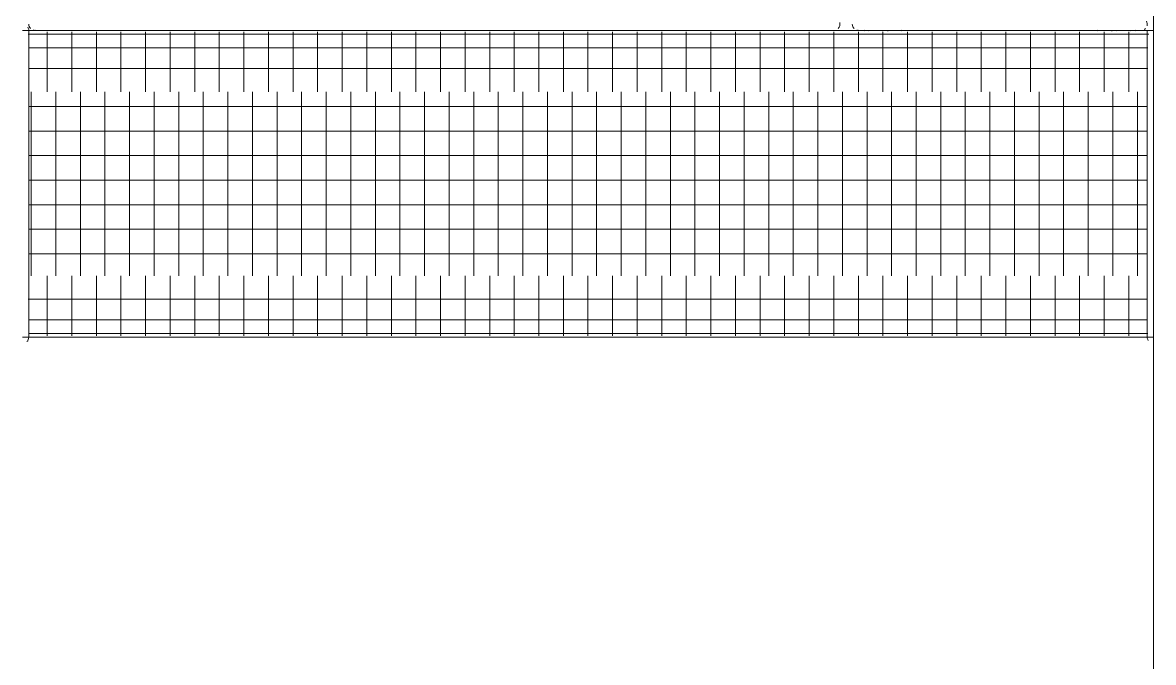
# Model space of a CAD drawing. Header units: millimetres. Extents: x 586.5 to 618.3, y 239.1 to 272.6.
# Drawn here: x 593.002 to 593.922, y 268.146 to 268.667 of the extents above; entities that cross this region are included whole.
import ezdxf

# ---------------------------------------------------------------- set-up
doc = ezdxf.new("R2010")
doc.units = ezdxf.units.MM
doc.header["$LTSCALE"] = 75
doc.layers.add('A Arquitetura LRZ', color=252, linetype='Continuous', lineweight=9)
doc.layers.add('A Mobiliário LRZ', color=253, linetype='Continuous', lineweight=9)

msp = doc.modelspace()

# ---------------------------------------------------------------- linework, layer by layer
at = {"layer": 'A Arquitetura LRZ'}
msp.add_line((593.92204, 271.4104), (593.92204, 263.6104), dxfattribs=at)
at = {"layer": 'A Mobiliário LRZ'}
for p, q in [((593.68472, 268.6604), (593.00204, 268.6604)), ((593.00704, 268.66034), (593.00704, 268.6604)), ((593.00704, 268.6604), (593.00704, 268.6604)), ((593.00704, 268.6602), (593.00704, 268.66034)), ((593.00704, 268.65998), (593.00704, 268.6602)), ((593.00704, 268.65968), (593.00704, 268.65998)), ((593.00704, 268.6593), (593.00704, 268.65968)), ((593.00704, 268.65884), (593.00704, 268.6593)), ((593.00704, 268.6583), (593.00704, 268.65884)), ((593.02204, 268.65926), (593.02204, 268.65421)), ((593.04204, 268.65926), (593.04204, 268.65421)), ((593.06204, 268.65926), (593.06204, 268.65421)), ((593.08204, 268.65926), (593.08204, 268.65421)), ((593.10204, 268.65926), (593.10204, 268.65421)), ((593.12204, 268.65926), (593.12204, 268.65421)), ((593.14204, 268.65926), (593.14204, 268.65421)), ((593.16204, 268.65926), (593.16204, 268.65421)), ((593.18204, 268.65926), (593.18204, 268.65421)), ((593.20204, 268.65926), (593.20204, 268.65421)), ((593.22204, 268.65926), (593.22204, 268.65421)), ((593.24204, 268.65926), (593.24204, 268.65421)), ((593.26204, 268.65926), (593.26204, 268.65421)), ((593.28204, 268.65926), (593.28204, 268.65421)), ((593.30204, 268.65926), (593.30204, 268.65421)), ((593.32204, 268.65926), (593.32204, 268.65421)), ((593.34204, 268.65926), (593.34204, 268.65421)), ((593.36204, 268.65926), (593.36204, 268.65421)), ((593.38204, 268.65926), (593.38204, 268.65421)), ((593.40204, 268.65926), (593.40204, 268.65421)), ((593.42204, 268.65926), (593.42204, 268.65421)), ((593.44204, 268.65926), (593.44204, 268.65421)), ((593.46204, 268.65926), (593.46204, 268.65421)), ((593.48204, 268.65926), (593.48204, 268.65421)), ((593.50204, 268.65926), (593.50204, 268.65421)), ((593.52204, 268.65926), (593.52204, 268.65421)), ((593.54204, 268.65926), (593.54204, 268.65421)), ((593.56204, 268.65926), (593.56204, 268.65421)), ((593.58204, 268.65926), (593.58204, 268.65421)), ((593.60204, 268.65926), (593.60204, 268.65421)), ((593.62204, 268.65926), (593.62204, 268.65421)), ((593.64204, 268.65926), (593.64204, 268.65421)), ((593.66204, 268.65926), (593.66204, 268.65421)), ((593.68204, 268.6604), (593.68208, 268.6604)), ((593.68204, 268.65926), (593.68204, 268.65421)), ((593.68208, 268.6604), (593.68217, 268.6604)), ((593.68217, 268.6604), (593.68233, 268.6604)), ((593.68233, 268.6604), (593.68255, 268.6604)), ((593.68255, 268.6604), (593.68284, 268.6604)), ((593.68284, 268.6604), (593.68319, 268.6604)), ((593.68319, 268.6604), (593.6836, 268.6604)), ((593.6836, 268.6604), (593.68407, 268.6604)), ((593.68407, 268.6604), (593.68461, 268.6604)), ((593.68461, 268.6604), (593.6852, 268.6604)), ((593.6852, 268.6604), (593.68585, 268.6604)), ((593.68585, 268.6604), (593.68656, 268.6604)), ((593.68675, 268.66015), (593.68642, 268.66042)), ((593.68656, 268.6604), (593.68733, 268.6604)), ((593.6871, 268.65989), (593.68675, 268.66015)), ((593.68733, 268.6604), (593.68815, 268.6604)), ((593.68815, 268.6604), (593.68903, 268.6604)), ((593.68903, 268.6604), (593.68996, 268.6604)), ((593.68955, 268.6604), (593.69055, 268.65989)), ((593.68996, 268.6604), (593.69094, 268.6604)), ((593.69094, 268.6604), (593.69197, 268.6604)), ((593.69197, 268.6604), (593.69305, 268.6604)), ((593.69305, 268.6604), (593.69418, 268.6604)), ((593.69418, 268.6604), (593.69534, 268.6604)), ((593.69534, 268.6604), (593.69656, 268.6604)), ((593.69656, 268.6604), (593.69781, 268.6604)), ((593.69781, 268.6604), (593.6991, 268.6604)), ((593.6991, 268.6604), (593.70043, 268.6604)), ((593.70043, 268.6604), (593.70179, 268.6604)), ((593.70085, 268.6604), (593.70172, 268.65989)), ((593.70179, 268.6604), (593.70319, 268.6604)), ((593.70204, 268.65926), (593.70204, 268.65421)), ((593.70319, 268.6604), (593.70462, 268.6604)), ((593.70462, 268.6604), (593.70607, 268.6604)), ((593.7057, 268.65989), (593.70618, 268.66014)), ((593.70607, 268.6604), (593.70755, 268.6604)), ((593.70618, 268.66014), (593.70669, 268.6604)), ((593.70755, 268.6604), (593.70905, 268.6604)), ((593.70905, 268.6604), (593.71057, 268.6604)), ((593.71057, 268.6604), (593.71212, 268.6604)), ((593.71212, 268.6604), (593.71367, 268.6604)), ((593.71367, 268.6604), (593.71524, 268.6604)), ((593.71524, 268.6604), (593.71683, 268.6604)), ((593.71683, 268.6604), (593.71842, 268.6604)), ((593.7171, 268.66043), (593.71766, 268.65989)), ((593.71842, 268.6604), (593.72001, 268.6604)), ((593.72001, 268.6604), (593.72161, 268.6604)), ((593.72161, 268.6604), (593.72204, 268.6604)), ((593.72204, 268.6604), (593.87204, 268.6604)), ((593.72204, 268.65926), (593.72204, 268.65421)), ((593.74204, 268.65926), (593.74204, 268.65421)), ((593.76204, 268.65926), (593.76204, 268.65421)), ((593.77704, 268.65989), (593.77704, 268.66057)), ((593.78204, 268.65926), (593.78204, 268.65421)), ((593.79704, 268.65989), (593.79704, 268.66057)), ((593.80204, 268.65926), (593.80204, 268.65421)), ((593.81704, 268.65989), (593.81704, 268.66057)), ((593.82204, 268.65926), (593.82204, 268.65421)), ((593.84204, 268.65926), (593.84204, 268.65421)), ((593.86204, 268.65926), (593.86204, 268.65421)), ((593.87204, 268.6604), (593.87364, 268.6604)), ((593.87364, 268.6604), (593.87524, 268.6604)), ((593.87524, 268.6604), (593.87683, 268.6604)), ((593.87643, 268.65989), (593.87699, 268.66043)), ((593.87683, 268.6604), (593.87842, 268.6604)), ((593.87842, 268.6604), (593.87999, 268.6604)), ((593.87999, 268.6604), (593.88155, 268.6604)), ((593.88155, 268.6604), (593.8831, 268.6604)), ((593.88204, 268.65926), (593.88204, 268.65421)), ((593.8831, 268.6604), (593.88463, 268.6604)), ((593.88463, 268.6604), (593.88613, 268.6604)), ((593.88613, 268.6604), (593.88762, 268.6604)), ((593.88791, 268.66014), (593.88739, 268.6604)), ((593.88762, 268.6604), (593.88908, 268.6604)), ((593.88839, 268.65989), (593.88791, 268.66014)), ((593.88908, 268.6604), (593.89051, 268.6604)), ((593.89051, 268.6604), (593.89192, 268.6604)), ((593.89192, 268.6604), (593.89329, 268.6604)), ((593.89237, 268.65989), (593.89324, 268.6604)), ((593.89329, 268.6604), (593.89463, 268.6604)), ((593.89463, 268.6604), (593.89593, 268.6604)), ((593.89593, 268.6604), (593.8972, 268.6604)), ((593.8972, 268.6604), (593.89842, 268.6604)), ((593.89842, 268.6604), (593.8996, 268.6604)), ((593.8996, 268.6604), (593.90074, 268.6604)), ((593.90074, 268.6604), (593.90183, 268.6604)), ((593.90183, 268.6604), (593.90287, 268.6604)), ((593.90204, 268.65926), (593.90204, 268.65421)), ((593.90287, 268.6604), (593.90387, 268.6604)), ((593.90353, 268.65989), (593.90454, 268.6604)), ((593.90387, 268.6604), (593.90481, 268.6604)), ((593.90481, 268.6604), (593.9057, 268.6604)), ((593.9057, 268.6604), (593.90654, 268.6604)), ((593.90654, 268.6604), (593.90732, 268.6604)), ((593.90698, 268.65989), (593.90734, 268.66015)), ((593.90732, 268.6604), (593.90805, 268.6604)), ((593.90734, 268.66015), (593.90767, 268.66042)), ((593.90805, 268.6604), (593.90872, 268.6604)), ((593.90872, 268.6604), (593.90933, 268.6604)), ((593.90933, 268.6604), (593.90987, 268.6604)), ((593.90987, 268.6604), (593.91036, 268.6604)), ((593.91036, 268.6604), (593.91079, 268.6604)), ((593.91079, 268.6604), (593.91116, 268.6604)), ((593.91116, 268.6604), (593.91146, 268.6604)), ((593.91146, 268.6604), (593.9117, 268.6604)), ((593.9117, 268.6604), (593.91188, 268.6604)), ((593.91188, 268.6604), (593.91199, 268.6604)), ((593.91199, 268.6604), (593.91204, 268.6604)), ((593.91204, 268.6604), (593.91204, 268.6604)), ((593.92204, 268.6604), (593.91204, 268.6604)), ((593.91704, 268.6604), (593.91704, 268.66036)), ((593.91704, 268.66036), (593.91704, 268.66024)), ((593.91704, 268.66024), (593.91704, 268.66004)), ((593.91704, 268.66004), (593.91704, 268.65977)), ((593.91704, 268.65977), (593.91704, 268.65941)), ((593.91704, 268.65941), (593.91704, 268.65897)), ((593.91704, 268.65897), (593.91704, 268.65846)), ((593.91704, 268.65846), (593.91704, 268.65787)), ((593.91834, 268.65728), (593.00644, 268.65728)), ((593.00704, 268.65769), (593.00704, 268.6583)), ((593.00704, 268.65701), (593.00704, 268.65769)), ((593.00704, 268.65624), (593.00704, 268.65701)), ((593.00704, 268.65541), (593.00704, 268.65624)), ((593.00704, 268.6545), (593.00704, 268.65541)), ((593.00704, 268.65352), (593.00704, 268.6545)), ((593.00704, 268.65248), (593.00704, 268.65352)), ((593.00704, 268.65136), (593.00704, 268.65248)), ((593.00704, 268.65018), (593.00704, 268.65136)), ((593.00704, 268.64894), (593.00704, 268.65018)), ((593.02204, 268.65421), (593.02204, 268.64617)), ((593.04204, 268.65421), (593.04204, 268.64617)), ((593.06204, 268.65421), (593.06204, 268.64617)), ((593.08204, 268.65421), (593.08204, 268.64617)), ((593.10204, 268.65421), (593.10204, 268.64617)), ((593.12204, 268.65421), (593.12204, 268.64617)), ((593.14204, 268.65421), (593.14204, 268.64617)), ((593.16204, 268.65421), (593.16204, 268.64617)), ((593.18204, 268.65421), (593.18204, 268.64617)), ((593.20204, 268.65421), (593.20204, 268.64617)), ((593.22204, 268.65421), (593.22204, 268.64617)), ((593.24204, 268.65421), (593.24204, 268.64617)), ((593.26204, 268.65421), (593.26204, 268.64617)), ((593.28204, 268.65421), (593.28204, 268.64617)), ((593.30204, 268.65421), (593.30204, 268.64617)), ((593.32204, 268.65421), (593.32204, 268.64617)), ((593.34204, 268.65421), (593.34204, 268.64617)), ((593.36204, 268.65421), (593.36204, 268.64617)), ((593.38204, 268.65421), (593.38204, 268.64617)), ((593.40204, 268.65421), (593.40204, 268.64617)), ((593.42204, 268.65421), (593.42204, 268.64617)), ((593.44204, 268.65421), (593.44204, 268.64617)), ((593.46204, 268.65421), (593.46204, 268.64617)), ((593.48204, 268.65421), (593.48204, 268.64617)), ((593.50204, 268.65421), (593.50204, 268.64617)), ((593.52204, 268.65421), (593.52204, 268.64617)), ((593.54204, 268.65421), (593.54204, 268.64617)), ((593.56204, 268.65421), (593.56204, 268.64617)), ((593.58204, 268.65421), (593.58204, 268.64617)), ((593.60204, 268.65421), (593.60204, 268.64617)), ((593.62204, 268.65421), (593.62204, 268.64617)), ((593.64204, 268.65421), (593.64204, 268.64617)), ((593.66204, 268.65421), (593.66204, 268.64617)), ((593.68204, 268.65421), (593.68204, 268.64617)), ((593.70204, 268.65421), (593.70204, 268.64617)), ((593.72204, 268.65421), (593.72204, 268.64617)), ((593.74204, 268.65421), (593.74204, 268.64617)), ((593.76204, 268.65421), (593.76204, 268.64617)), ((593.78204, 268.65421), (593.78204, 268.64617)), ((593.80204, 268.65421), (593.80204, 268.64617)), ((593.82204, 268.65421), (593.82204, 268.64617)), ((593.84204, 268.65421), (593.84204, 268.64617)), ((593.86204, 268.65421), (593.86204, 268.64617)), ((593.88204, 268.65421), (593.88204, 268.64617)), ((593.90204, 268.65421), (593.90204, 268.64617)), ((593.91704, 268.65787), (593.91704, 268.6572)), ((593.91704, 268.6572), (593.91704, 268.65646)), ((593.91704, 268.65646), (593.91704, 268.65564)), ((593.91704, 268.65564), (593.91704, 268.65475)), ((593.91704, 268.65475), (593.91704, 268.65379)), ((593.91704, 268.65379), (593.91704, 268.65277)), ((593.91704, 268.65277), (593.91704, 268.65167)), ((593.91704, 268.65167), (593.91704, 268.65051)), ((593.91704, 268.65051), (593.91704, 268.64928)), ((593.91704, 268.64928), (593.91704, 268.64799)), ((593.00704, 268.64764), (593.00704, 268.64894)), ((593.00704, 268.64627), (593.00704, 268.64764)), ((593.00704, 268.64485), (593.00704, 268.64627)), ((593.00704, 268.64337), (593.00704, 268.64485)), ((593.00704, 268.64184), (593.00704, 268.64337)), ((593.00704, 268.64026), (593.00704, 268.64184)), ((593.00704, 268.63864), (593.00704, 268.64026)), ((593.9174, 268.64617), (593.00714, 268.64617)), ((593.02204, 268.64617), (593.02204, 268.63569)), ((593.04204, 268.64617), (593.04204, 268.63569)), ((593.06204, 268.64617), (593.06204, 268.63569)), ((593.08204, 268.64617), (593.08204, 268.63569)), ((593.10204, 268.64617), (593.10204, 268.63569)), ((593.12204, 268.64617), (593.12204, 268.63569)), ((593.14204, 268.64617), (593.14204, 268.63569)), ((593.16204, 268.64617), (593.16204, 268.63569)), ((593.18204, 268.64617), (593.18204, 268.63569)), ((593.20204, 268.64617), (593.20204, 268.63569)), ((593.22204, 268.64617), (593.22204, 268.63569)), ((593.24204, 268.64617), (593.24204, 268.63569)), ((593.26204, 268.64617), (593.26204, 268.63569)), ((593.28204, 268.64617), (593.28204, 268.63569)), ((593.30204, 268.64617), (593.30204, 268.63569)), ((593.32204, 268.64617), (593.32204, 268.63569)), ((593.34204, 268.64617), (593.34204, 268.63569)), ((593.36204, 268.64617), (593.36204, 268.63569)), ((593.38204, 268.64617), (593.38204, 268.63569)), ((593.40204, 268.64617), (593.40204, 268.63569)), ((593.42204, 268.64617), (593.42204, 268.63569)), ((593.44204, 268.64617), (593.44204, 268.63569)), ((593.46204, 268.64617), (593.46204, 268.63569)), ((593.48204, 268.64617), (593.48204, 268.63569)), ((593.50204, 268.64617), (593.50204, 268.63569)), ((593.52204, 268.64617), (593.52204, 268.63569)), ((593.54204, 268.64617), (593.54204, 268.63569)), ((593.56204, 268.64617), (593.56204, 268.63569)), ((593.58204, 268.64617), (593.58204, 268.63569)), ((593.60204, 268.64617), (593.60204, 268.63569)), ((593.62204, 268.64617), (593.62204, 268.63569)), ((593.64204, 268.64617), (593.64204, 268.63569)), ((593.66204, 268.64617), (593.66204, 268.63569)), ((593.68204, 268.64617), (593.68204, 268.63569)), ((593.70204, 268.64617), (593.70204, 268.63569)), ((593.72204, 268.64617), (593.72204, 268.63569)), ((593.74204, 268.64617), (593.74204, 268.63569)), ((593.76204, 268.64617), (593.76204, 268.63569)), ((593.78204, 268.64617), (593.78204, 268.63569)), ((593.80204, 268.64617), (593.80204, 268.63569)), ((593.82204, 268.64617), (593.82204, 268.63569)), ((593.84204, 268.64617), (593.84204, 268.63569)), ((593.86204, 268.64617), (593.86204, 268.63569)), ((593.88204, 268.64617), (593.88204, 268.63569)), ((593.90204, 268.64617), (593.90204, 268.63569)), ((593.91704, 268.64799), (593.91704, 268.64665)), ((593.91704, 268.64665), (593.91704, 268.64524)), ((593.91704, 268.64524), (593.91704, 268.64378)), ((593.91704, 268.64378), (593.91704, 268.64226)), ((593.91704, 268.64226), (593.91704, 268.64069)), ((593.91704, 268.64069), (593.91704, 268.63908)), ((593.00704, 268.63696), (593.00704, 268.63864)), ((593.00704, 268.63525), (593.00704, 268.63696)), ((593.00704, 268.63349), (593.00704, 268.63525)), ((593.00704, 268.6317), (593.00704, 268.63349)), ((593.00704, 268.62987), (593.00704, 268.6317)), ((593.02204, 268.63569), (593.02204, 268.6235)), ((593.04204, 268.63569), (593.04204, 268.6235)), ((593.06204, 268.63569), (593.06204, 268.6235)), ((593.08204, 268.63569), (593.08204, 268.6235)), ((593.10204, 268.63569), (593.10204, 268.6235)), ((593.12204, 268.63569), (593.12204, 268.6235)), ((593.14204, 268.63569), (593.14204, 268.6235)), ((593.16204, 268.63569), (593.16204, 268.6235)), ((593.18204, 268.63569), (593.18204, 268.6235)), ((593.20204, 268.63569), (593.20204, 268.6235)), ((593.22204, 268.63569), (593.22204, 268.6235)), ((593.24204, 268.63569), (593.24204, 268.6235)), ((593.26204, 268.63569), (593.26204, 268.6235)), ((593.28204, 268.63569), (593.28204, 268.6235)), ((593.30204, 268.63569), (593.30204, 268.6235)), ((593.32204, 268.63569), (593.32204, 268.6235)), ((593.34204, 268.63569), (593.34204, 268.6235)), ((593.36204, 268.63569), (593.36204, 268.6235)), ((593.38204, 268.63569), (593.38204, 268.6235)), ((593.40204, 268.63569), (593.40204, 268.6235)), ((593.42204, 268.63569), (593.42204, 268.6235)), ((593.44204, 268.63569), (593.44204, 268.6235)), ((593.46204, 268.63569), (593.46204, 268.6235)), ((593.48204, 268.63569), (593.48204, 268.6235)), ((593.50204, 268.63569), (593.50204, 268.6235)), ((593.52204, 268.63569), (593.52204, 268.6235)), ((593.54204, 268.63569), (593.54204, 268.6235)), ((593.56204, 268.63569), (593.56204, 268.6235)), ((593.58204, 268.63569), (593.58204, 268.6235)), ((593.60204, 268.63569), (593.60204, 268.6235)), ((593.62204, 268.63569), (593.62204, 268.6235)), ((593.64204, 268.63569), (593.64204, 268.6235)), ((593.66204, 268.63569), (593.66204, 268.6235)), ((593.68204, 268.63569), (593.68204, 268.6235)), ((593.70204, 268.63569), (593.70204, 268.6235)), ((593.72204, 268.63569), (593.72204, 268.6235)), ((593.74204, 268.63569), (593.74204, 268.6235)), ((593.76204, 268.63569), (593.76204, 268.6235)), ((593.78204, 268.63569), (593.78204, 268.6235)), ((593.80204, 268.63569), (593.80204, 268.6235)), ((593.82204, 268.63569), (593.82204, 268.6235)), ((593.84204, 268.63569), (593.84204, 268.6235)), ((593.86204, 268.63569), (593.86204, 268.6235)), ((593.88204, 268.63569), (593.88204, 268.6235)), ((593.90204, 268.63569), (593.90204, 268.6235)), ((593.91704, 268.63908), (593.91704, 268.63742)), ((593.91704, 268.63742), (593.91704, 268.63571)), ((593.91704, 268.63571), (593.91704, 268.63397)), ((593.91704, 268.63397), (593.91704, 268.63219)), ((593.91704, 268.63219), (593.91704, 268.63037)), ((593.91746, 268.62942), (593.00672, 268.62942)), ((593.00704, 268.62802), (593.00704, 268.62987)), ((593.00704, 268.62613), (593.00704, 268.62802)), ((593.00704, 268.62422), (593.00704, 268.62613)), ((593.00704, 268.62229), (593.00704, 268.62422)), ((593.00704, 268.62034), (593.00704, 268.62229)), ((593.02204, 268.6235), (593.02204, 268.6104)), ((593.04204, 268.6235), (593.04204, 268.6104)), ((593.06204, 268.6235), (593.06204, 268.6104)), ((593.08204, 268.6235), (593.08204, 268.6104)), ((593.10204, 268.6235), (593.10204, 268.6104)), ((593.12204, 268.6235), (593.12204, 268.6104)), ((593.14204, 268.6235), (593.14204, 268.6104)), ((593.16204, 268.6235), (593.16204, 268.6104)), ((593.18204, 268.6235), (593.18204, 268.6104)), ((593.20204, 268.6235), (593.20204, 268.6104)), ((593.22204, 268.6235), (593.22204, 268.6104)), ((593.24204, 268.6235), (593.24204, 268.6104)), ((593.26204, 268.6235), (593.26204, 268.6104)), ((593.28204, 268.6235), (593.28204, 268.6104)), ((593.30204, 268.6235), (593.30204, 268.6104)), ((593.32204, 268.6235), (593.32204, 268.6104)), ((593.34204, 268.6235), (593.34204, 268.6104)), ((593.36204, 268.6235), (593.36204, 268.6104)), ((593.38204, 268.6235), (593.38204, 268.6104)), ((593.40204, 268.6235), (593.40204, 268.6104)), ((593.42204, 268.6235), (593.42204, 268.6104)), ((593.44204, 268.6235), (593.44204, 268.6104)), ((593.46204, 268.6235), (593.46204, 268.6104)), ((593.48204, 268.6235), (593.48204, 268.6104)), ((593.50204, 268.6235), (593.50204, 268.6104)), ((593.52204, 268.6235), (593.52204, 268.6104)), ((593.54204, 268.6235), (593.54204, 268.6104)), ((593.56204, 268.6235), (593.56204, 268.6104)), ((593.58204, 268.6235), (593.58204, 268.6104)), ((593.60204, 268.6235), (593.60204, 268.6104)), ((593.62204, 268.6235), (593.62204, 268.6104)), ((593.64204, 268.6235), (593.64204, 268.6104)), ((593.66204, 268.6235), (593.66204, 268.6104)), ((593.68204, 268.6235), (593.68204, 268.6104)), ((593.70204, 268.6235), (593.70204, 268.6104)), ((593.72204, 268.6235), (593.72204, 268.6104)), ((593.74204, 268.6235), (593.74204, 268.6104)), ((593.76204, 268.6235), (593.76204, 268.6104)), ((593.78204, 268.6235), (593.78204, 268.6104)), ((593.80204, 268.6235), (593.80204, 268.6104)), ((593.82204, 268.6235), (593.82204, 268.6104)), ((593.84204, 268.6235), (593.84204, 268.6104)), ((593.86204, 268.6235), (593.86204, 268.6104)), ((593.88204, 268.6235), (593.88204, 268.6104)), ((593.90204, 268.6235), (593.90204, 268.6104)), ((593.91704, 268.63037), (593.91704, 268.62852)), ((593.91704, 268.62852), (593.91704, 268.62664)), ((593.91704, 268.62664), (593.91704, 268.62474)), ((593.91704, 268.62474), (593.91704, 268.62281)), ((593.91704, 268.62281), (593.91704, 268.62087)), ((593.00704, 268.61837), (593.00704, 268.62034)), ((593.00704, 268.61639), (593.00704, 268.61837)), ((593.00704, 268.6144), (593.00704, 268.61639)), ((593.00704, 268.6124), (593.00704, 268.6144)), ((593.00704, 268.6104), (593.00704, 268.6124)), ((593.91704, 268.62087), (593.91704, 268.6189)), ((593.91704, 268.6189), (593.91704, 268.61692)), ((593.91704, 268.61692), (593.91704, 268.61494)), ((593.91704, 268.61494), (593.91704, 268.61294)), ((593.91704, 268.61294), (593.91704, 268.61094)), ((593.00704, 268.4604), (593.00704, 268.6104)), ((593.00904, 268.4604), (593.00904, 268.6104)), ((593.02904, 268.4604), (593.02904, 268.6104)), ((593.04904, 268.4604), (593.04904, 268.6104)), ((593.06904, 268.4604), (593.06904, 268.6104)), ((593.08904, 268.4604), (593.08904, 268.6104)), ((593.10904, 268.4604), (593.10904, 268.6104)), ((593.12904, 268.4604), (593.12904, 268.6104)), ((593.14904, 268.4604), (593.14904, 268.6104)), ((593.16904, 268.4604), (593.16904, 268.6104)), ((593.18904, 268.4604), (593.18904, 268.6104)), ((593.20904, 268.4604), (593.20904, 268.6104)), ((593.22904, 268.4604), (593.22904, 268.6104)), ((593.24904, 268.4604), (593.24904, 268.6104)), ((593.26904, 268.4604), (593.26904, 268.6104)), ((593.28904, 268.4604), (593.28904, 268.6104)), ((593.30904, 268.4604), (593.30904, 268.6104)), ((593.32904, 268.4604), (593.32904, 268.6104)), ((593.34904, 268.4604), (593.34904, 268.6104)), ((593.36904, 268.4604), (593.36904, 268.6104)), ((593.38904, 268.4604), (593.38904, 268.6104)), ((593.40904, 268.4604), (593.40904, 268.6104)), ((593.42904, 268.4604), (593.42904, 268.6104)), ((593.44904, 268.4604), (593.44904, 268.6104)), ((593.46904, 268.4604), (593.46904, 268.6104)), ((593.48904, 268.4604), (593.48904, 268.6104)), ((593.50904, 268.4604), (593.50904, 268.6104)), ((593.52904, 268.4604), (593.52904, 268.6104)), ((593.54904, 268.4604), (593.54904, 268.6104)), ((593.56904, 268.4604), (593.56904, 268.6104)), ((593.58904, 268.4604), (593.58904, 268.6104)), ((593.60904, 268.4604), (593.60904, 268.6104)), ((593.62904, 268.4604), (593.62904, 268.6104)), ((593.64904, 268.4604), (593.64904, 268.6104)), ((593.66904, 268.4604), (593.66904, 268.6104)), ((593.68904, 268.4604), (593.68904, 268.6104)), ((593.70904, 268.4604), (593.70904, 268.6104)), ((593.72904, 268.4604), (593.72904, 268.6104)), ((593.74904, 268.4604), (593.74904, 268.6104)), ((593.76904, 268.4604), (593.76904, 268.6104)), ((593.78904, 268.4604), (593.78904, 268.6104)), ((593.80904, 268.4604), (593.80904, 268.6104)), ((593.82904, 268.4604), (593.82904, 268.6104)), ((593.84904, 268.4604), (593.84904, 268.6104)), ((593.86904, 268.4604), (593.86904, 268.6104)), ((593.88904, 268.4604), (593.88904, 268.6104)), ((593.90904, 268.4604), (593.90904, 268.6104)), ((593.91704, 268.61094), (593.91704, 268.6104)), ((593.91704, 268.6104), (593.91704, 268.4604)), ((593.00704, 268.5984), (593.91704, 268.5984)), ((593.00704, 268.5784), (593.91704, 268.5784)), ((593.00704, 268.5584), (593.91704, 268.5584)), ((593.00704, 268.5384), (593.91704, 268.5384)), ((593.00704, 268.5184), (593.91704, 268.5184)), ((593.00704, 268.4984), (593.91704, 268.4984)), ((593.00704, 268.4784), (593.91704, 268.4784)), ((593.00704, 268.45986), (593.00704, 268.4604)), ((593.00704, 268.45786), (593.00704, 268.45986)), ((593.00704, 268.45587), (593.00704, 268.45786)), ((593.02204, 268.44731), (593.02204, 268.4604)), ((593.04204, 268.44731), (593.04204, 268.4604)), ((593.06204, 268.44731), (593.06204, 268.4604)), ((593.08204, 268.44731), (593.08204, 268.4604)), ((593.10204, 268.44731), (593.10204, 268.4604)), ((593.12204, 268.44731), (593.12204, 268.4604)), ((593.14204, 268.44731), (593.14204, 268.4604)), ((593.16204, 268.44731), (593.16204, 268.4604)), ((593.18204, 268.44731), (593.18204, 268.4604)), ((593.20204, 268.44731), (593.20204, 268.4604)), ((593.22204, 268.44731), (593.22204, 268.4604)), ((593.24204, 268.44731), (593.24204, 268.4604)), ((593.26204, 268.44731), (593.26204, 268.4604)), ((593.28204, 268.44731), (593.28204, 268.4604)), ((593.30204, 268.44731), (593.30204, 268.4604)), ((593.32204, 268.44731), (593.32204, 268.4604)), ((593.34204, 268.44731), (593.34204, 268.4604)), ((593.36204, 268.44731), (593.36204, 268.4604)), ((593.38204, 268.44731), (593.38204, 268.4604)), ((593.40204, 268.44731), (593.40204, 268.4604)), ((593.42204, 268.44731), (593.42204, 268.4604)), ((593.44204, 268.44731), (593.44204, 268.4604)), ((593.46204, 268.44731), (593.46204, 268.4604)), ((593.48204, 268.44731), (593.48204, 268.4604)), ((593.50204, 268.44731), (593.50204, 268.4604)), ((593.52204, 268.44731), (593.52204, 268.4604)), ((593.54204, 268.44731), (593.54204, 268.4604)), ((593.56204, 268.44731), (593.56204, 268.4604)), ((593.58204, 268.44731), (593.58204, 268.4604)), ((593.60204, 268.44731), (593.60204, 268.4604)), ((593.62204, 268.44731), (593.62204, 268.4604)), ((593.64204, 268.44731), (593.64204, 268.4604)), ((593.66204, 268.44731), (593.66204, 268.4604)), ((593.68204, 268.44731), (593.68204, 268.4604)), ((593.70204, 268.44731), (593.70204, 268.4604)), ((593.72204, 268.44731), (593.72204, 268.4604)), ((593.74204, 268.44731), (593.74204, 268.4604)), ((593.76204, 268.44731), (593.76204, 268.4604)), ((593.78204, 268.44731), (593.78204, 268.4604)), ((593.80204, 268.44731), (593.80204, 268.4604)), ((593.82204, 268.44731), (593.82204, 268.4604)), ((593.84204, 268.44731), (593.84204, 268.4604)), ((593.86204, 268.44731), (593.86204, 268.4604)), ((593.88204, 268.44731), (593.88204, 268.4604)), ((593.90204, 268.44731), (593.90204, 268.4604)), ((593.91704, 268.4604), (593.91704, 268.4584)), ((593.91704, 268.4584), (593.91704, 268.45641)), ((593.91704, 268.45641), (593.91704, 268.45442)), ((593.00704, 268.45388), (593.00704, 268.45587)), ((593.00704, 268.45191), (593.00704, 268.45388)), ((593.00704, 268.44994), (593.00704, 268.45191)), ((593.00704, 268.44799), (593.00704, 268.44994)), ((593.00704, 268.44607), (593.00704, 268.44799)), ((593.02204, 268.43511), (593.02204, 268.44731)), ((593.04204, 268.43511), (593.04204, 268.44731)), ((593.06204, 268.43511), (593.06204, 268.44731)), ((593.08204, 268.43511), (593.08204, 268.44731)), ((593.10204, 268.43511), (593.10204, 268.44731)), ((593.12204, 268.43511), (593.12204, 268.44731)), ((593.14204, 268.43511), (593.14204, 268.44731)), ((593.16204, 268.43511), (593.16204, 268.44731)), ((593.18204, 268.43511), (593.18204, 268.44731)), ((593.20204, 268.43511), (593.20204, 268.44731)), ((593.22204, 268.43511), (593.22204, 268.44731)), ((593.24204, 268.43511), (593.24204, 268.44731)), ((593.26204, 268.43511), (593.26204, 268.44731)), ((593.28204, 268.43511), (593.28204, 268.44731)), ((593.30204, 268.43511), (593.30204, 268.44731)), ((593.32204, 268.43511), (593.32204, 268.44731)), ((593.34204, 268.43511), (593.34204, 268.44731)), ((593.36204, 268.43511), (593.36204, 268.44731)), ((593.38204, 268.43511), (593.38204, 268.44731)), ((593.40204, 268.43511), (593.40204, 268.44731)), ((593.42204, 268.43511), (593.42204, 268.44731)), ((593.44204, 268.43511), (593.44204, 268.44731)), ((593.46204, 268.43511), (593.46204, 268.44731)), ((593.48204, 268.43511), (593.48204, 268.44731)), ((593.50204, 268.43511), (593.50204, 268.44731)), ((593.52204, 268.43511), (593.52204, 268.44731)), ((593.54204, 268.43511), (593.54204, 268.44731)), ((593.56204, 268.43511), (593.56204, 268.44731)), ((593.58204, 268.43511), (593.58204, 268.44731)), ((593.60204, 268.43511), (593.60204, 268.44731)), ((593.62204, 268.43511), (593.62204, 268.44731)), ((593.64204, 268.43511), (593.64204, 268.44731)), ((593.66204, 268.43511), (593.66204, 268.44731)), ((593.68204, 268.43511), (593.68204, 268.44731)), ((593.70204, 268.43511), (593.70204, 268.44731)), ((593.72204, 268.43511), (593.72204, 268.44731)), ((593.74204, 268.43511), (593.74204, 268.44731)), ((593.76204, 268.43511), (593.76204, 268.44731)), ((593.78204, 268.43511), (593.78204, 268.44731)), ((593.80204, 268.43511), (593.80204, 268.44731)), ((593.82204, 268.43511), (593.82204, 268.44731)), ((593.84204, 268.43511), (593.84204, 268.44731)), ((593.86204, 268.43511), (593.86204, 268.44731)), ((593.88204, 268.43511), (593.88204, 268.44731)), ((593.90204, 268.43511), (593.90204, 268.44731)), ((593.91704, 268.45442), (593.91704, 268.45244)), ((593.91704, 268.45244), (593.91704, 268.45047)), ((593.91704, 268.45047), (593.91704, 268.44852)), ((593.91704, 268.44852), (593.91704, 268.44659)), ((593.00652, 268.44139), (593.91737, 268.44139)), ((593.00704, 268.44416), (593.00704, 268.44607)), ((593.00704, 268.44229), (593.00704, 268.44416)), ((593.00704, 268.44044), (593.00704, 268.44229)), ((593.00704, 268.43862), (593.00704, 268.44044)), ((593.00704, 268.43684), (593.00704, 268.43862)), ((593.91704, 268.44659), (593.91704, 268.44468)), ((593.91704, 268.44468), (593.91704, 268.44279)), ((593.91704, 268.44279), (593.91704, 268.44093)), ((593.91704, 268.44093), (593.91704, 268.43911)), ((593.91704, 268.43911), (593.91704, 268.43731)), ((593.00704, 268.43509), (593.00704, 268.43684)), ((593.00704, 268.43339), (593.00704, 268.43509)), ((593.00704, 268.43173), (593.00704, 268.43339)), ((593.00704, 268.43011), (593.00704, 268.43173)), ((593.00704, 268.42855), (593.00704, 268.43011)), ((593.00704, 268.42703), (593.00704, 268.42855)), ((593.02204, 268.42464), (593.02204, 268.43511)), ((593.04204, 268.42464), (593.04204, 268.43511)), ((593.06204, 268.42464), (593.06204, 268.43511)), ((593.08204, 268.42464), (593.08204, 268.43511)), ((593.10204, 268.42464), (593.10204, 268.43511)), ((593.12204, 268.42464), (593.12204, 268.43511)), ((593.14204, 268.42464), (593.14204, 268.43511)), ((593.16204, 268.42464), (593.16204, 268.43511)), ((593.18204, 268.42464), (593.18204, 268.43511)), ((593.20204, 268.42464), (593.20204, 268.43511)), ((593.22204, 268.42464), (593.22204, 268.43511)), ((593.24204, 268.42464), (593.24204, 268.43511)), ((593.26204, 268.42464), (593.26204, 268.43511)), ((593.28204, 268.42464), (593.28204, 268.43511)), ((593.30204, 268.42464), (593.30204, 268.43511)), ((593.32204, 268.42464), (593.32204, 268.43511)), ((593.34204, 268.42464), (593.34204, 268.43511)), ((593.36204, 268.42464), (593.36204, 268.43511)), ((593.38204, 268.42464), (593.38204, 268.43511)), ((593.40204, 268.42464), (593.40204, 268.43511)), ((593.42204, 268.42464), (593.42204, 268.43511)), ((593.44204, 268.42464), (593.44204, 268.43511)), ((593.46204, 268.42464), (593.46204, 268.43511)), ((593.48204, 268.42464), (593.48204, 268.43511)), ((593.50204, 268.42464), (593.50204, 268.43511)), ((593.52204, 268.42464), (593.52204, 268.43511)), ((593.54204, 268.42464), (593.54204, 268.43511)), ((593.56204, 268.42464), (593.56204, 268.43511)), ((593.58204, 268.42464), (593.58204, 268.43511)), ((593.60204, 268.42464), (593.60204, 268.43511)), ((593.62204, 268.42464), (593.62204, 268.43511)), ((593.64204, 268.42464), (593.64204, 268.43511)), ((593.66204, 268.42464), (593.66204, 268.43511)), ((593.68204, 268.42464), (593.68204, 268.43511)), ((593.70204, 268.42464), (593.70204, 268.43511)), ((593.72204, 268.42464), (593.72204, 268.43511)), ((593.74204, 268.42464), (593.74204, 268.43511)), ((593.76204, 268.42464), (593.76204, 268.43511)), ((593.78204, 268.42464), (593.78204, 268.43511)), ((593.80204, 268.42464), (593.80204, 268.43511)), ((593.82204, 268.42464), (593.82204, 268.43511)), ((593.84204, 268.42464), (593.84204, 268.43511)), ((593.86204, 268.42464), (593.86204, 268.43511)), ((593.88204, 268.42464), (593.88204, 268.43511)), ((593.90204, 268.42464), (593.90204, 268.43511)), ((593.91704, 268.43731), (593.91704, 268.43556)), ((593.91704, 268.43556), (593.91704, 268.43384)), ((593.91704, 268.43384), (593.91704, 268.43217)), ((593.91704, 268.43217), (593.91704, 268.43054)), ((593.91704, 268.43054), (593.91704, 268.42896)), ((593.91704, 268.42896), (593.91704, 268.42743)), ((593.00704, 268.42557), (593.00704, 268.42703)), ((593.00704, 268.42416), (593.00704, 268.42557)), ((593.00704, 268.42281), (593.00704, 268.42416)), ((593.00704, 268.42153), (593.00704, 268.42281)), ((593.00704, 268.4203), (593.00704, 268.42153)), ((593.00704, 268.41914), (593.00704, 268.4203)), ((593.00714, 268.42464), (593.91694, 268.42464)), ((593.02204, 268.4166), (593.02204, 268.42464)), ((593.04204, 268.4166), (593.04204, 268.42464)), ((593.06204, 268.4166), (593.06204, 268.42464)), ((593.08204, 268.4166), (593.08204, 268.42464)), ((593.10204, 268.4166), (593.10204, 268.42464)), ((593.12204, 268.4166), (593.12204, 268.42464)), ((593.14204, 268.4166), (593.14204, 268.42464)), ((593.16204, 268.4166), (593.16204, 268.42464)), ((593.18204, 268.4166), (593.18204, 268.42464)), ((593.20204, 268.4166), (593.20204, 268.42464)), ((593.22204, 268.4166), (593.22204, 268.42464)), ((593.24204, 268.4166), (593.24204, 268.42464)), ((593.26204, 268.4166), (593.26204, 268.42464)), ((593.28204, 268.4166), (593.28204, 268.42464)), ((593.30204, 268.4166), (593.30204, 268.42464)), ((593.32204, 268.4166), (593.32204, 268.42464)), ((593.34204, 268.4166), (593.34204, 268.42464)), ((593.36204, 268.4166), (593.36204, 268.42464)), ((593.38204, 268.4166), (593.38204, 268.42464)), ((593.40204, 268.4166), (593.40204, 268.42464)), ((593.42204, 268.4166), (593.42204, 268.42464)), ((593.44204, 268.4166), (593.44204, 268.42464)), ((593.46204, 268.4166), (593.46204, 268.42464)), ((593.48204, 268.4166), (593.48204, 268.42464)), ((593.50204, 268.4166), (593.50204, 268.42464)), ((593.52204, 268.4166), (593.52204, 268.42464)), ((593.54204, 268.4166), (593.54204, 268.42464)), ((593.56204, 268.4166), (593.56204, 268.42464)), ((593.58204, 268.4166), (593.58204, 268.42464)), ((593.60204, 268.4166), (593.60204, 268.42464)), ((593.62204, 268.4166), (593.62204, 268.42464)), ((593.64204, 268.4166), (593.64204, 268.42464)), ((593.66204, 268.4166), (593.66204, 268.42464)), ((593.68204, 268.4166), (593.68204, 268.42464)), ((593.70204, 268.4166), (593.70204, 268.42464)), ((593.72204, 268.4166), (593.72204, 268.42464)), ((593.74204, 268.4166), (593.74204, 268.42464)), ((593.76204, 268.4166), (593.76204, 268.42464)), ((593.78204, 268.4166), (593.78204, 268.42464)), ((593.80204, 268.4166), (593.80204, 268.42464)), ((593.82204, 268.4166), (593.82204, 268.42464)), ((593.84204, 268.4166), (593.84204, 268.42464)), ((593.86204, 268.4166), (593.86204, 268.42464)), ((593.88204, 268.4166), (593.88204, 268.42464)), ((593.90204, 268.4166), (593.90204, 268.42464)), ((593.91704, 268.42743), (593.91704, 268.42596)), ((593.91704, 268.42596), (593.91704, 268.42454)), ((593.91704, 268.42454), (593.91704, 268.42317)), ((593.91704, 268.42317), (593.91704, 268.42187)), ((593.91704, 268.42187), (593.91704, 268.42062)), ((593.91704, 268.42062), (593.91704, 268.41944)), ((593.91704, 268.41944), (593.91704, 268.41833)), ((593.00204, 268.4104), (593.92204, 268.4104)), ((593.00672, 268.41353), (593.91765, 268.41353)), ((593.00704, 268.41804), (593.00704, 268.41914)), ((593.00704, 268.41701), (593.00704, 268.41804)), ((593.00704, 268.41605), (593.00704, 268.41701)), ((593.00704, 268.41517), (593.00704, 268.41605)), ((593.00704, 268.41435), (593.00704, 268.41517)), ((593.00704, 268.41361), (593.00704, 268.41435)), ((593.00704, 268.41294), (593.00704, 268.41361)), ((593.00704, 268.41235), (593.00704, 268.41294)), ((593.00704, 268.41184), (593.00704, 268.41235)), ((593.00704, 268.4114), (593.00704, 268.41184)), ((593.00704, 268.41104), (593.00704, 268.4114)), ((593.00704, 268.41076), (593.00704, 268.41104)), ((593.00704, 268.41056), (593.00704, 268.41076)), ((593.00704, 268.41044), (593.00704, 268.41056)), ((593.00704, 268.4104), (593.00704, 268.41044)), ((593.02204, 268.41155), (593.02204, 268.4166)), ((593.04204, 268.41155), (593.04204, 268.4166)), ((593.06204, 268.41155), (593.06204, 268.4166)), ((593.08204, 268.41155), (593.08204, 268.4166)), ((593.10204, 268.41155), (593.10204, 268.4166)), ((593.12204, 268.41155), (593.12204, 268.4166)), ((593.14204, 268.41155), (593.14204, 268.4166)), ((593.16204, 268.41155), (593.16204, 268.4166)), ((593.18204, 268.41155), (593.18204, 268.4166)), ((593.20204, 268.41155), (593.20204, 268.4166)), ((593.22204, 268.41155), (593.22204, 268.4166)), ((593.24204, 268.41155), (593.24204, 268.4166)), ((593.26204, 268.41155), (593.26204, 268.4166)), ((593.28204, 268.41155), (593.28204, 268.4166)), ((593.30204, 268.41155), (593.30204, 268.4166)), ((593.32204, 268.41155), (593.32204, 268.4166)), ((593.34204, 268.41155), (593.34204, 268.4166)), ((593.36204, 268.41155), (593.36204, 268.4166)), ((593.38204, 268.41155), (593.38204, 268.4166)), ((593.40204, 268.41155), (593.40204, 268.4166)), ((593.42204, 268.41155), (593.42204, 268.4166)), ((593.44204, 268.41155), (593.44204, 268.4166)), ((593.46204, 268.41155), (593.46204, 268.4166)), ((593.48204, 268.41155), (593.48204, 268.4166)), ((593.50204, 268.41155), (593.50204, 268.4166)), ((593.52204, 268.41155), (593.52204, 268.4166)), ((593.54204, 268.41155), (593.54204, 268.4166)), ((593.56204, 268.41155), (593.56204, 268.4166)), ((593.58204, 268.41155), (593.58204, 268.4166)), ((593.60204, 268.41155), (593.60204, 268.4166)), ((593.62204, 268.41155), (593.62204, 268.4166)), ((593.64204, 268.41155), (593.64204, 268.4166)), ((593.66204, 268.41155), (593.66204, 268.4166)), ((593.68204, 268.41155), (593.68204, 268.4166)), ((593.70204, 268.41155), (593.70204, 268.4166)), ((593.72204, 268.41155), (593.72204, 268.4166)), ((593.74204, 268.41155), (593.74204, 268.4166)), ((593.76204, 268.41155), (593.76204, 268.4166)), ((593.78204, 268.41155), (593.78204, 268.4166)), ((593.80204, 268.41155), (593.80204, 268.4166)), ((593.82204, 268.41155), (593.82204, 268.4166)), ((593.84204, 268.41155), (593.84204, 268.4166)), ((593.86204, 268.41155), (593.86204, 268.4166)), ((593.88204, 268.41155), (593.88204, 268.4166)), ((593.90204, 268.41155), (593.90204, 268.4166)), ((593.91704, 268.41833), (593.91704, 268.41728)), ((593.91704, 268.41728), (593.91704, 268.41631)), ((593.91704, 268.41631), (593.91704, 268.4154)), ((593.91704, 268.4154), (593.91704, 268.41456)), ((593.91704, 268.41456), (593.91704, 268.4138)), ((593.91704, 268.4138), (593.91704, 268.41311)), ((593.91704, 268.41311), (593.91704, 268.4125)), ((593.91704, 268.4125), (593.91704, 268.41197)), ((593.91704, 268.41197), (593.91704, 268.41151)), ((593.91704, 268.41151), (593.91704, 268.41113)), ((593.91704, 268.41113), (593.91704, 268.41083)), ((593.91704, 268.41083), (593.91704, 268.41061)), ((593.91704, 268.41061), (593.91704, 268.41047)), ((593.91704, 268.41047), (593.91704, 268.41041)), ((593.91704, 268.41041), (593.91704, 268.4104))]:
    msp.add_line(p, q, dxfattribs=at)
for centre, start, end in [((593.91204, 268.6654), 345, 30), ((593.00204, 268.6604), 0, 30), ((593.01204, 268.6654), 180, 225), ((593.01204, 268.6654), 255, 270), ((593.01204, 268.6654), 270, 277.62999), ((593.66204, 268.6654), 315, 15), ((593.68204, 268.6654), 180, 225), ((593.68204, 268.6654), 255, 270), ((593.68204, 268.6654), 270, 277.62999), ((593.91204, 268.6654), 300, 315), ((593.00204, 268.4104), 315, 0), ((593.92204, 268.4104), 180, 210)]:
    msp.add_arc(centre, 0.005, start, end, dxfattribs=at)
msp.add_open_spline([(593.92204, 268.6604), (593.92162, 268.6604), (593.92082, 268.6604), (593.91979, 268.6604), (593.91908, 268.6604), (593.91866, 268.6604), (593.91844, 268.6604), (593.91828, 268.6604), (593.91814, 268.6604), (593.91798, 268.6604), (593.91775, 268.6604), (593.91754, 268.6604), (593.91742, 268.6604), (593.91735, 268.6604), (593.91731, 268.6604), (593.91727, 268.6604), (593.91723, 268.6604), (593.91719, 268.6604), (593.91714, 268.6604), (593.9171, 268.6604), (593.91708, 268.6604), (593.91705, 268.6604), (593.91701, 268.6604), (593.91703, 268.6604), (593.91704, 268.6604)], degree=3, knots=[-1, -1, -1, -1, -0.9375, -0.875, -0.8125, -0.78125, -0.765625, -0.75, -0.734375, -0.71875, -0.6875, -0.625, -0.5625, -0.53125, -0.515625, -0.5, -0.484375, -0.46875, -0.4375, -0.375, -0.3125, -0.25, -0.125, 0, 0, 0, 0], dxfattribs=at)

doc.saveas('drawing.dxf')
